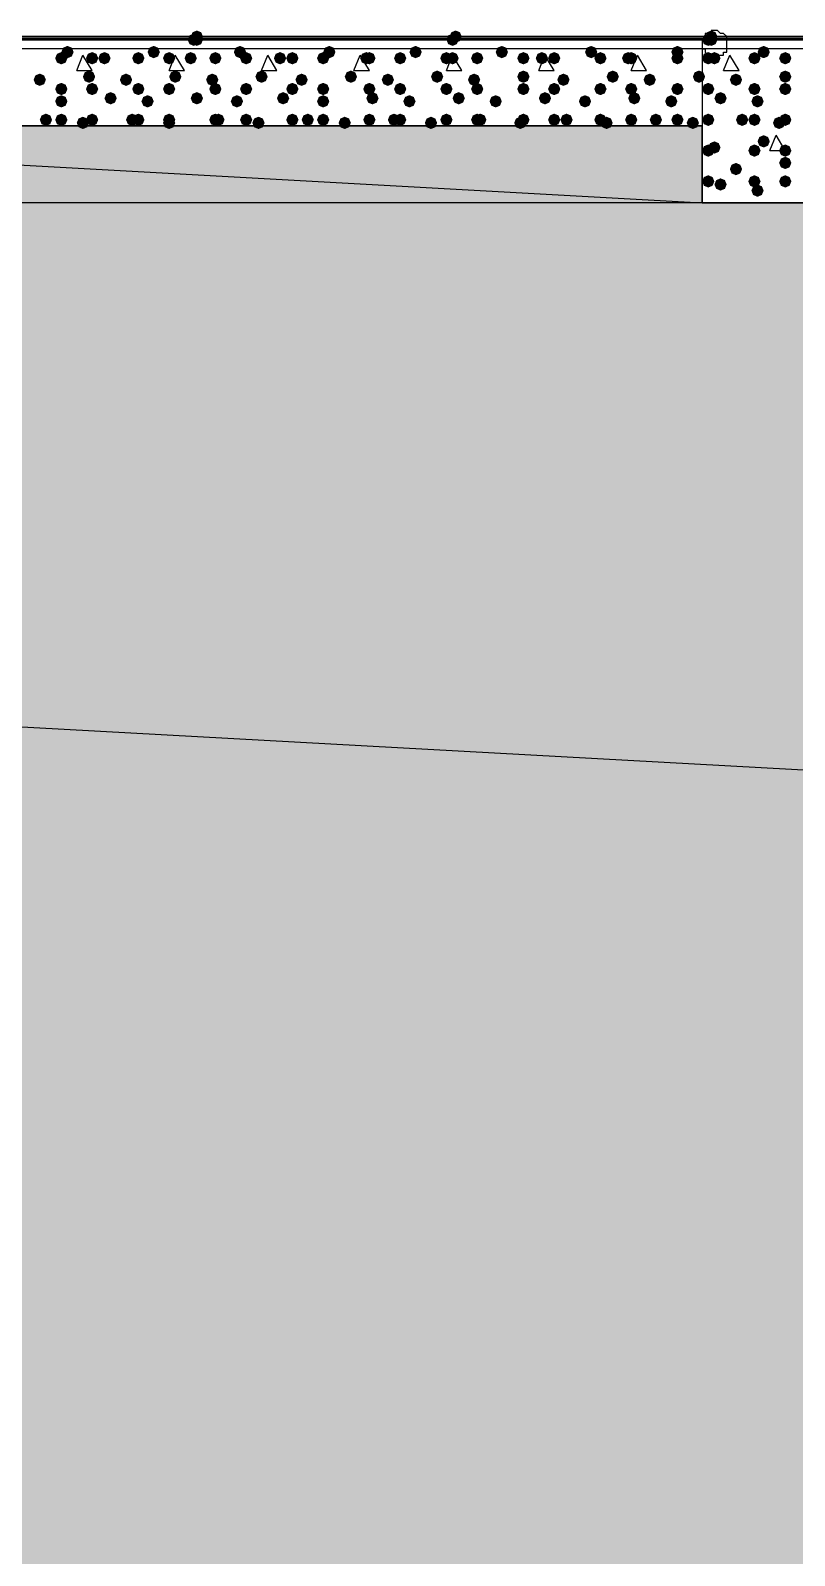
# Model space of a CAD drawing. Header units: millimetres. Extents: x 0 to 420, y 0 to 297.
# Drawn here: x 170.69 to 181.19, y 207.21 to 228.18 of the extents above; entities that cross this region are included whole.
import ezdxf

# ---------------------------------------------------------------- set-up
doc = ezdxf.new("R2010")
doc.units = ezdxf.units.MM
doc.layers.get('0').update_dxf_attribs({"linetype": 'CONTINUOUS'})

msp = doc.modelspace()

# ---------------------------------------------------------------- hatches: boundary and pattern name
at = {"true_color": 0x0000fe}
for points in [[(173.016333, 228.049667), (172.991462, 227.989871), (172.931667, 227.965), (172.871871, 227.989871), (172.847, 228.049667), (172.871871, 228.109462), (172.931667, 228.134333), (172.991462, 228.109463)], [(173.058667, 228.092), (173.033796, 228.032204), (172.974, 228.007333), (172.914204, 228.032204), (172.889333, 228.092), (172.914204, 228.151796), (172.974, 228.176667), (173.033796, 228.151796)], [(173.058667, 228.049667), (173.033796, 227.989871), (172.974, 227.965), (172.914204, 227.989871), (172.889333, 228.049667), (172.914204, 228.109462), (172.974, 228.134333), (173.033796, 228.109463)], [(173.058667, 228.049667), (173.033796, 227.989871), (172.974, 227.965), (172.914204, 227.989871), (172.889333, 228.049667), (172.914204, 228.109462), (172.974, 228.134333), (173.033796, 228.109463)], [(176.572333, 228.049667), (176.547462, 227.989871), (176.487667, 227.965), (176.427871, 227.989871), (176.403, 228.049667), (176.427871, 228.109462), (176.487667, 228.134333), (176.547462, 228.109463)], [(176.572333, 228.049667), (176.547462, 227.989871), (176.487667, 227.965), (176.427871, 227.989871), (176.403, 228.049667), (176.427871, 228.109462), (176.487667, 228.134333), (176.547462, 228.109463)], [(176.572333, 228.049667), (176.547462, 227.989871), (176.487667, 227.965), (176.427871, 227.989871), (176.403, 228.049667), (176.427871, 228.109462), (176.487667, 228.134333), (176.547462, 228.109463)], [(176.614667, 228.092), (176.589796, 228.032204), (176.53, 228.007333), (176.470204, 228.032204), (176.445333, 228.092), (176.470204, 228.151796), (176.53, 228.176667), (176.589796, 228.151796)], [(180.086, 228.049667), (180.061129, 227.989871), (180.001333, 227.965), (179.941538, 227.989871), (179.916667, 228.049667), (179.941537, 228.109462), (180.001333, 228.134333), (180.061129, 228.109463)], [(180.128333, 228.092), (180.103462, 228.032204), (180.043667, 228.007333), (179.983871, 228.032204), (179.959, 228.092), (179.983871, 228.151796), (180.043667, 228.176667), (180.103462, 228.151796)], [(180.128333, 228.049667), (180.103462, 227.989871), (180.043667, 227.965), (179.983871, 227.989871), (179.959, 228.049667), (179.983871, 228.109462), (180.043667, 228.134333), (180.103462, 228.109463)], [(180.128333, 228.049667), (180.103462, 227.989871), (180.043667, 227.965), (179.983871, 227.989871), (179.959, 228.049667), (179.983871, 228.109462), (180.043667, 228.134333), (180.103462, 228.109463)]]:
    msp.add_hatch(color=0, dxfattribs=at).paths.add_polyline_path(points, flags=0)
at = {"true_color": 0x000007}
h = msp.add_hatch(color=0, dxfattribs=at)
h.paths.add_polyline_path([(38.565667, 228.049667), (386.969, 228.049667)], flags=0)
h.paths.add_polyline_path([(386.969, 228.049667), (38.565667, 228.049667)], flags=0)
at = {"true_color": 0x000008}
for points in [[(171.280667, 227.880333), (171.255796, 227.820537), (171.196, 227.795667), (171.136204, 227.820537), (171.111333, 227.880333), (171.136204, 227.940129), (171.196, 227.965), (171.255796, 227.940129)], [(172.466, 227.880333), (172.441129, 227.820537), (172.381333, 227.795667), (172.321538, 227.820537), (172.296667, 227.880333), (172.321537, 227.940129), (172.381333, 227.965), (172.441129, 227.940129)], [(173.651333, 227.880333), (173.626462, 227.820537), (173.566667, 227.795667), (173.506871, 227.820537), (173.482, 227.880333), (173.506871, 227.940129), (173.566667, 227.965), (173.626462, 227.940129)], [(174.879, 227.880333), (174.854129, 227.820537), (174.794333, 227.795667), (174.734537, 227.820537), (174.709667, 227.880333), (174.734537, 227.940129), (174.794333, 227.965), (174.854129, 227.940129)], [(176.064333, 227.880333), (176.039463, 227.820537), (175.979667, 227.795667), (175.919871, 227.820537), (175.895, 227.880333), (175.919871, 227.940129), (175.979667, 227.965), (176.039462, 227.940129)], [(177.249667, 227.880333), (177.224796, 227.820537), (177.165, 227.795667), (177.105204, 227.820537), (177.080333, 227.880333), (177.105204, 227.940129), (177.165, 227.965), (177.224796, 227.940129)], [(178.477333, 227.880333), (178.452463, 227.820537), (178.392667, 227.795667), (178.332871, 227.820537), (178.308, 227.880333), (178.332871, 227.940129), (178.392667, 227.965), (178.452462, 227.940129)], [(179.662667, 227.880333), (179.637796, 227.820537), (179.578, 227.795667), (179.518204, 227.820537), (179.493333, 227.880333), (179.518204, 227.940129), (179.578, 227.965), (179.637796, 227.940129)], [(171.196, 227.795667), (171.171129, 227.735871), (171.111333, 227.711), (171.051538, 227.735871), (171.026667, 227.795667), (171.051537, 227.855462), (171.111333, 227.880333), (171.171129, 227.855463)], [(171.619333, 227.795667), (171.594463, 227.735871), (171.534667, 227.711), (171.474871, 227.735871), (171.45, 227.795667), (171.474871, 227.855462), (171.534667, 227.880333), (171.594462, 227.855463)], [(171.788667, 227.795667), (171.763796, 227.735871), (171.704, 227.711), (171.644204, 227.735871), (171.619333, 227.795667), (171.644204, 227.855462), (171.704, 227.880333), (171.763796, 227.855463)], [(172.254333, 227.795667), (172.229463, 227.735871), (172.169667, 227.711), (172.109871, 227.735871), (172.085, 227.795667), (172.109871, 227.855462), (172.169667, 227.880333), (172.229462, 227.855463)], [(172.677667, 227.795667), (172.652796, 227.735871), (172.593, 227.711), (172.533204, 227.735871), (172.508333, 227.795667), (172.533204, 227.855462), (172.593, 227.880333), (172.652796, 227.855463)], [(172.974, 227.795667), (172.949129, 227.735871), (172.889333, 227.711), (172.829538, 227.735871), (172.804667, 227.795667), (172.829537, 227.855462), (172.889333, 227.880333), (172.949129, 227.855463)], [(173.312667, 227.795667), (173.287796, 227.735871), (173.228, 227.711), (173.168204, 227.735871), (173.143333, 227.795667), (173.168204, 227.855462), (173.228, 227.880333), (173.287796, 227.855463)], [(173.736, 227.795667), (173.711129, 227.735871), (173.651333, 227.711), (173.591538, 227.735871), (173.566667, 227.795667), (173.591537, 227.855462), (173.651333, 227.880333), (173.711129, 227.855463)], [(174.201667, 227.795667), (174.176796, 227.735871), (174.117, 227.711), (174.057204, 227.735871), (174.032333, 227.795667), (174.057204, 227.855462), (174.117, 227.880333), (174.176796, 227.855463)], [(174.371, 227.795667), (174.346129, 227.735871), (174.286333, 227.711), (174.226538, 227.735871), (174.201667, 227.795667), (174.226537, 227.855462), (174.286333, 227.880333), (174.346129, 227.855463)], [(174.794333, 227.795667), (174.769463, 227.735871), (174.709667, 227.711), (174.649871, 227.735871), (174.625, 227.795667), (174.649871, 227.855462), (174.709667, 227.880333), (174.769462, 227.855463)], [(175.387, 227.795667), (175.362129, 227.735871), (175.302333, 227.711), (175.242538, 227.735871), (175.217667, 227.795667), (175.242537, 227.855462), (175.302333, 227.880333), (175.362129, 227.855463)], [(175.429333, 227.795667), (175.404462, 227.735871), (175.344667, 227.711), (175.284871, 227.735871), (175.26, 227.795667), (175.284871, 227.855462), (175.344667, 227.880333), (175.404462, 227.855463)], [(175.852667, 227.795667), (175.827796, 227.735871), (175.768, 227.711), (175.708204, 227.735871), (175.683333, 227.795667), (175.708204, 227.855462), (175.768, 227.880333), (175.827796, 227.855463)], [(176.487667, 227.795667), (176.462796, 227.735871), (176.403, 227.711), (176.343204, 227.735871), (176.318333, 227.795667), (176.343204, 227.855462), (176.403, 227.880333), (176.462796, 227.855463)], [(176.572333, 227.795667), (176.547462, 227.735871), (176.487667, 227.711), (176.427871, 227.735871), (176.403, 227.795667), (176.427871, 227.855462), (176.487667, 227.880333), (176.547462, 227.855463)], [(176.911, 227.795667), (176.886129, 227.735871), (176.826333, 227.711), (176.766538, 227.735871), (176.741667, 227.795667), (176.766537, 227.855462), (176.826333, 227.880333), (176.886129, 227.855463)], [(177.546, 227.795667), (177.521129, 227.735871), (177.461333, 227.711), (177.401538, 227.735871), (177.376667, 227.795667), (177.401537, 227.855462), (177.461333, 227.880333), (177.521129, 227.855463)], [(177.8, 227.795667), (177.775129, 227.735871), (177.715333, 227.711), (177.655538, 227.735871), (177.630667, 227.795667), (177.655537, 227.855462), (177.715333, 227.880333), (177.775129, 227.855463)], [(177.969333, 227.795667), (177.944462, 227.735871), (177.884667, 227.711), (177.824871, 227.735871), (177.8, 227.795667), (177.824871, 227.855462), (177.884667, 227.880333), (177.944462, 227.855463)], [(178.604333, 227.795667), (178.579463, 227.735871), (178.519667, 227.711), (178.459871, 227.735871), (178.435, 227.795667), (178.459871, 227.855462), (178.519667, 227.880333), (178.579462, 227.855463)], [(178.985333, 227.795667), (178.960462, 227.735871), (178.900667, 227.711), (178.840871, 227.735871), (178.816, 227.795667), (178.840871, 227.855462), (178.900667, 227.880333), (178.960462, 227.855463)], [(179.027667, 227.795667), (179.002796, 227.735871), (178.943, 227.711), (178.883204, 227.735871), (178.858333, 227.795667), (178.883204, 227.855462), (178.943, 227.880333), (179.002796, 227.855463)], [(179.662667, 227.795667), (179.637796, 227.735871), (179.578, 227.711), (179.518204, 227.735871), (179.493333, 227.795667), (179.518204, 227.855462), (179.578, 227.880333), (179.637796, 227.855463)], [(170.899667, 227.499333), (170.874796, 227.439537), (170.815, 227.414667), (170.755204, 227.439537), (170.730333, 227.499333), (170.755204, 227.559129), (170.815, 227.584), (170.874796, 227.559129)], [(171.577, 227.541667), (171.552129, 227.481871), (171.492333, 227.457), (171.432538, 227.481871), (171.407667, 227.541667), (171.432537, 227.601462), (171.492333, 227.626333), (171.552129, 227.601463)], [(172.085, 227.499333), (172.060129, 227.439537), (172.000333, 227.414667), (171.940538, 227.439537), (171.915667, 227.499333), (171.940537, 227.559129), (172.000333, 227.584), (172.060129, 227.559129)], [(172.762333, 227.541667), (172.737462, 227.481871), (172.677667, 227.457), (172.617871, 227.481871), (172.593, 227.541667), (172.617871, 227.601462), (172.677667, 227.626333), (172.737462, 227.601463)], [(173.270333, 227.499333), (173.245462, 227.439537), (173.185667, 227.414667), (173.125871, 227.439537), (173.101, 227.499333), (173.125871, 227.559129), (173.185667, 227.584), (173.245462, 227.559129)], [(173.947667, 227.541667), (173.922796, 227.481871), (173.863, 227.457), (173.803204, 227.481871), (173.778333, 227.541667), (173.803204, 227.601462), (173.863, 227.626333), (173.922796, 227.601463)], [(174.498, 227.499333), (174.473129, 227.439537), (174.413333, 227.414667), (174.353538, 227.439537), (174.328667, 227.499333), (174.353537, 227.559129), (174.413333, 227.584), (174.473129, 227.559129)], [(175.175333, 227.541667), (175.150462, 227.481871), (175.090667, 227.457), (175.030871, 227.481871), (175.006, 227.541667), (175.030871, 227.601462), (175.090667, 227.626333), (175.150462, 227.601463)], [(175.683333, 227.499333), (175.658462, 227.439537), (175.598667, 227.414667), (175.538871, 227.439537), (175.514, 227.499333), (175.538871, 227.559129), (175.598667, 227.584), (175.658462, 227.559129)], [(176.360667, 227.541667), (176.335796, 227.481871), (176.276, 227.457), (176.216204, 227.481871), (176.191333, 227.541667), (176.216204, 227.601462), (176.276, 227.626333), (176.335796, 227.601463)], [(176.868667, 227.499333), (176.843796, 227.439537), (176.784, 227.414667), (176.724204, 227.439537), (176.699333, 227.499333), (176.724204, 227.559129), (176.784, 227.584), (176.843796, 227.559129)], [(177.546, 227.541667), (177.521129, 227.481871), (177.461333, 227.457), (177.401538, 227.481871), (177.376667, 227.541667), (177.401537, 227.601462), (177.461333, 227.626333), (177.521129, 227.601463)], [(178.096333, 227.499333), (178.071463, 227.439537), (178.011667, 227.414667), (177.951871, 227.439537), (177.927, 227.499333), (177.951871, 227.559129), (178.011667, 227.584), (178.071462, 227.559129)], [(178.773667, 227.541667), (178.748796, 227.481871), (178.689, 227.457), (178.629204, 227.481871), (178.604333, 227.541667), (178.629204, 227.601462), (178.689, 227.626333), (178.748796, 227.601463)], [(179.281667, 227.499333), (179.256796, 227.439537), (179.197, 227.414667), (179.137204, 227.439537), (179.112333, 227.499333), (179.137204, 227.559129), (179.197, 227.584), (179.256796, 227.559129)], [(179.959, 227.541667), (179.934129, 227.481871), (179.874333, 227.457), (179.814538, 227.481871), (179.789667, 227.541667), (179.814537, 227.601462), (179.874333, 227.626333), (179.934129, 227.601463)], [(171.196, 227.372333), (171.171129, 227.312537), (171.111333, 227.287667), (171.051538, 227.312537), (171.026667, 227.372333), (171.051537, 227.432129), (171.111333, 227.457), (171.171129, 227.432129)], [(171.196, 227.203), (171.171129, 227.143204), (171.111333, 227.118333), (171.051538, 227.143204), (171.026667, 227.203), (171.051537, 227.262796), (171.111333, 227.287667), (171.171129, 227.262796)], [(171.619333, 227.372333), (171.594463, 227.312537), (171.534667, 227.287667), (171.474871, 227.312537), (171.45, 227.372333), (171.474871, 227.432129), (171.534667, 227.457), (171.594462, 227.432129)], [(171.873333, 227.245333), (171.848462, 227.185537), (171.788667, 227.160667), (171.728871, 227.185537), (171.704, 227.245333), (171.728871, 227.305129), (171.788667, 227.33), (171.848462, 227.305129)], [(172.254333, 227.372333), (172.229463, 227.312537), (172.169667, 227.287667), (172.109871, 227.312537), (172.085, 227.372333), (172.109871, 227.432129), (172.169667, 227.457), (172.229462, 227.432129)], [(172.381333, 227.203), (172.356462, 227.143204), (172.296667, 227.118333), (172.236871, 227.143204), (172.212, 227.203), (172.236871, 227.262796), (172.296667, 227.287667), (172.356462, 227.262796)], [(172.677667, 227.372333), (172.652796, 227.312537), (172.593, 227.287667), (172.533204, 227.312537), (172.508333, 227.372333), (172.533204, 227.432129), (172.593, 227.457), (172.652796, 227.432129)], [(173.058667, 227.245333), (173.033796, 227.185537), (172.974, 227.160667), (172.914204, 227.185537), (172.889333, 227.245333), (172.914204, 227.305129), (172.974, 227.33), (173.033796, 227.305129)], [(173.312667, 227.372333), (173.287796, 227.312537), (173.228, 227.287667), (173.168204, 227.312537), (173.143333, 227.372333), (173.168204, 227.432129), (173.228, 227.457), (173.287796, 227.432129)], [(173.609, 227.203), (173.584129, 227.143204), (173.524333, 227.118333), (173.464538, 227.143204), (173.439667, 227.203), (173.464537, 227.262796), (173.524333, 227.287667), (173.584129, 227.262796)], [(173.736, 227.372333), (173.711129, 227.312537), (173.651333, 227.287667), (173.591538, 227.312537), (173.566667, 227.372333), (173.591537, 227.432129), (173.651333, 227.457), (173.711129, 227.432129)], [(174.244, 227.245333), (174.219129, 227.185537), (174.159333, 227.160667), (174.099538, 227.185537), (174.074667, 227.245333), (174.099537, 227.305129), (174.159333, 227.33), (174.219129, 227.305129)], [(174.371, 227.372333), (174.346129, 227.312537), (174.286333, 227.287667), (174.226538, 227.312537), (174.201667, 227.372333), (174.226537, 227.432129), (174.286333, 227.457), (174.346129, 227.432129)], [(174.794333, 227.372333), (174.769463, 227.312537), (174.709667, 227.287667), (174.649871, 227.312537), (174.625, 227.372333), (174.649871, 227.432129), (174.709667, 227.457), (174.769462, 227.432129)], [(174.794333, 227.203), (174.769463, 227.143204), (174.709667, 227.118333), (174.649871, 227.143204), (174.625, 227.203), (174.649871, 227.262796), (174.709667, 227.287667), (174.769462, 227.262796)], [(175.429333, 227.372333), (175.404462, 227.312537), (175.344667, 227.287667), (175.284871, 227.312537), (175.26, 227.372333), (175.284871, 227.432129), (175.344667, 227.457), (175.404462, 227.432129)], [(175.471667, 227.245333), (175.446796, 227.185537), (175.387, 227.160667), (175.327204, 227.185537), (175.302333, 227.245333), (175.327204, 227.305129), (175.387, 227.33), (175.446796, 227.305129)], [(175.852667, 227.372333), (175.827796, 227.312537), (175.768, 227.287667), (175.708204, 227.312537), (175.683333, 227.372333), (175.708204, 227.432129), (175.768, 227.457), (175.827796, 227.432129)], [(175.979667, 227.203), (175.954796, 227.143204), (175.895, 227.118333), (175.835204, 227.143204), (175.810333, 227.203), (175.835204, 227.262796), (175.895, 227.287667), (175.954796, 227.262796)], [(176.487667, 227.372333), (176.462796, 227.312537), (176.403, 227.287667), (176.343204, 227.312537), (176.318333, 227.372333), (176.343204, 227.432129), (176.403, 227.457), (176.462796, 227.432129)], [(176.657, 227.245333), (176.632129, 227.185537), (176.572333, 227.160667), (176.512538, 227.185537), (176.487667, 227.245333), (176.512537, 227.305129), (176.572333, 227.33), (176.632129, 227.305129)], [(176.911, 227.372333), (176.886129, 227.312537), (176.826333, 227.287667), (176.766538, 227.312537), (176.741667, 227.372333), (176.766537, 227.432129), (176.826333, 227.457), (176.886129, 227.432129)], [(177.165, 227.203), (177.140129, 227.143204), (177.080333, 227.118333), (177.020538, 227.143204), (176.995667, 227.203), (177.020537, 227.262796), (177.080333, 227.287667), (177.140129, 227.262796)], [(177.546, 227.372333), (177.521129, 227.312537), (177.461333, 227.287667), (177.401538, 227.312537), (177.376667, 227.372333), (177.401537, 227.432129), (177.461333, 227.457), (177.521129, 227.432129)], [(177.842333, 227.245333), (177.817462, 227.185537), (177.757667, 227.160667), (177.697871, 227.185537), (177.673, 227.245333), (177.697871, 227.305129), (177.757667, 227.33), (177.817462, 227.305129)], [(177.969333, 227.372333), (177.944462, 227.312537), (177.884667, 227.287667), (177.824871, 227.312537), (177.8, 227.372333), (177.824871, 227.432129), (177.884667, 227.457), (177.944462, 227.432129)], [(178.392667, 227.203), (178.367796, 227.143204), (178.308, 227.118333), (178.248204, 227.143204), (178.223333, 227.203), (178.248204, 227.262796), (178.308, 227.287667), (178.367796, 227.262796)], [(178.604333, 227.372333), (178.579463, 227.312537), (178.519667, 227.287667), (178.459871, 227.312537), (178.435, 227.372333), (178.459871, 227.432129), (178.519667, 227.457), (178.579462, 227.432129)], [(179.027667, 227.372333), (179.002796, 227.312537), (178.943, 227.287667), (178.883204, 227.312537), (178.858333, 227.372333), (178.883204, 227.432129), (178.943, 227.457), (179.002796, 227.432129)], [(179.07, 227.245333), (179.045129, 227.185537), (178.985333, 227.160667), (178.925538, 227.185537), (178.900667, 227.245333), (178.925537, 227.305129), (178.985333, 227.33), (179.045129, 227.305129)], [(179.578, 227.203), (179.553129, 227.143204), (179.493333, 227.118333), (179.433538, 227.143204), (179.408667, 227.203), (179.433537, 227.262796), (179.493333, 227.287667), (179.553129, 227.262796)], [(179.662667, 227.372333), (179.637796, 227.312537), (179.578, 227.287667), (179.518204, 227.312537), (179.493333, 227.372333), (179.518204, 227.432129), (179.578, 227.457), (179.637796, 227.432129)], [(170.984333, 226.949), (170.959463, 226.889204), (170.899667, 226.864333), (170.839871, 226.889204), (170.815, 226.949), (170.839871, 227.008796), (170.899667, 227.033667), (170.959462, 227.008796)], [(171.196, 226.949), (171.171129, 226.889204), (171.111333, 226.864333), (171.051538, 226.889204), (171.026667, 226.949), (171.051537, 227.008796), (171.111333, 227.033667), (171.171129, 227.008796)], [(171.492333, 226.906667), (171.467462, 226.846871), (171.407667, 226.822), (171.347871, 226.846871), (171.323, 226.906667), (171.347871, 226.966462), (171.407667, 226.991333), (171.467462, 226.966463)], [(171.619333, 226.949), (171.594463, 226.889204), (171.534667, 226.864333), (171.474871, 226.889204), (171.45, 226.949), (171.474871, 227.008796), (171.534667, 227.033667), (171.594462, 227.008796)], [(172.169667, 226.949), (172.144796, 226.889204), (172.085, 226.864333), (172.025204, 226.889204), (172.000333, 226.949), (172.025204, 227.008796), (172.085, 227.033667), (172.144796, 227.008796)], [(172.254333, 226.949), (172.229463, 226.889204), (172.169667, 226.864333), (172.109871, 226.889204), (172.085, 226.949), (172.109871, 227.008796), (172.169667, 227.033667), (172.229462, 227.008796)], [(172.677667, 226.949), (172.652796, 226.889204), (172.593, 226.864333), (172.533204, 226.889204), (172.508333, 226.949), (172.533204, 227.008796), (172.593, 227.033667), (172.652796, 227.008796)], [(172.677667, 226.906667), (172.652796, 226.846871), (172.593, 226.822), (172.533204, 226.846871), (172.508333, 226.906667), (172.533204, 226.966462), (172.593, 226.991333), (172.652796, 226.966463)], [(173.312667, 226.949), (173.287796, 226.889204), (173.228, 226.864333), (173.168204, 226.889204), (173.143333, 226.949), (173.168204, 227.008796), (173.228, 227.033667), (173.287796, 227.008796)], [(173.355, 226.949), (173.330129, 226.889204), (173.270333, 226.864333), (173.210538, 226.889204), (173.185667, 226.949), (173.210537, 227.008796), (173.270333, 227.033667), (173.330129, 227.008796)], [(173.736, 226.949), (173.711129, 226.889204), (173.651333, 226.864333), (173.591538, 226.889204), (173.566667, 226.949), (173.591537, 227.008796), (173.651333, 227.033667), (173.711129, 227.008796)], [(173.905333, 226.906667), (173.880462, 226.846871), (173.820667, 226.822), (173.760871, 226.846871), (173.736, 226.906667), (173.760871, 226.966462), (173.820667, 226.991333), (173.880462, 226.966463)], [(174.371, 226.949), (174.346129, 226.889204), (174.286333, 226.864333), (174.226538, 226.889204), (174.201667, 226.949), (174.226537, 227.008796), (174.286333, 227.033667), (174.346129, 227.008796)], [(174.582667, 226.949), (174.557796, 226.889204), (174.498, 226.864333), (174.438204, 226.889204), (174.413333, 226.949), (174.438204, 227.008796), (174.498, 227.033667), (174.557796, 227.008796)], [(174.794333, 226.949), (174.769463, 226.889204), (174.709667, 226.864333), (174.649871, 226.889204), (174.625, 226.949), (174.649871, 227.008796), (174.709667, 227.033667), (174.769462, 227.008796)], [(175.090667, 226.906667), (175.065796, 226.846871), (175.006, 226.822), (174.946204, 226.846871), (174.921333, 226.906667), (174.946204, 226.966462), (175.006, 226.991333), (175.065796, 226.966463)], [(175.429333, 226.949), (175.404462, 226.889204), (175.344667, 226.864333), (175.284871, 226.889204), (175.26, 226.949), (175.284871, 227.008796), (175.344667, 227.033667), (175.404462, 227.008796)], [(175.768, 226.949), (175.743129, 226.889204), (175.683333, 226.864333), (175.623538, 226.889204), (175.598667, 226.949), (175.623537, 227.008796), (175.683333, 227.033667), (175.743129, 227.008796)], [(175.852667, 226.949), (175.827796, 226.889204), (175.768, 226.864333), (175.708204, 226.889204), (175.683333, 226.949), (175.708204, 227.008796), (175.768, 227.033667), (175.827796, 227.008796)], [(176.276, 226.906667), (176.251129, 226.846871), (176.191333, 226.822), (176.131538, 226.846871), (176.106667, 226.906667), (176.131537, 226.966462), (176.191333, 226.991333), (176.251129, 226.966463)], [(176.487667, 226.949), (176.462796, 226.889204), (176.403, 226.864333), (176.343204, 226.889204), (176.318333, 226.949), (176.343204, 227.008796), (176.403, 227.033667), (176.462796, 227.008796)], [(176.911, 226.949), (176.886129, 226.889204), (176.826333, 226.864333), (176.766538, 226.889204), (176.741667, 226.949), (176.766537, 227.008796), (176.826333, 227.033667), (176.886129, 227.008796)], [(176.953333, 226.949), (176.928462, 226.889204), (176.868667, 226.864333), (176.808871, 226.889204), (176.784, 226.949), (176.808871, 227.008796), (176.868667, 227.033667), (176.928462, 227.008796)], [(177.503667, 226.906667), (177.478796, 226.846871), (177.419, 226.822), (177.359204, 226.846871), (177.334333, 226.906667), (177.359204, 226.966462), (177.419, 226.991333), (177.478796, 226.966463)], [(177.546, 226.949), (177.521129, 226.889204), (177.461333, 226.864333), (177.401538, 226.889204), (177.376667, 226.949), (177.401537, 227.008796), (177.461333, 227.033667), (177.521129, 227.008796)], [(177.969333, 226.949), (177.944462, 226.889204), (177.884667, 226.864333), (177.824871, 226.889204), (177.8, 226.949), (177.824871, 227.008796), (177.884667, 227.033667), (177.944462, 227.008796)], [(178.138667, 226.949), (178.113796, 226.889204), (178.054, 226.864333), (177.994204, 226.889204), (177.969333, 226.949), (177.994204, 227.008796), (178.054, 227.033667), (178.113796, 227.008796)], [(178.604333, 226.949), (178.579463, 226.889204), (178.519667, 226.864333), (178.459871, 226.889204), (178.435, 226.949), (178.459871, 227.008796), (178.519667, 227.033667), (178.579462, 227.008796)], [(178.689, 226.906667), (178.664129, 226.846871), (178.604333, 226.822), (178.544537, 226.846871), (178.519667, 226.906667), (178.544537, 226.966462), (178.604333, 226.991333), (178.664129, 226.966463)], [(179.027667, 226.949), (179.002796, 226.889204), (178.943, 226.864333), (178.883204, 226.889204), (178.858333, 226.949), (178.883204, 227.008796), (178.943, 227.033667), (179.002796, 227.008796)], [(179.366333, 226.949), (179.341462, 226.889204), (179.281667, 226.864333), (179.221871, 226.889204), (179.197, 226.949), (179.221871, 227.008796), (179.281667, 227.033667), (179.341462, 227.008796)], [(179.662667, 226.949), (179.637796, 226.889204), (179.578, 226.864333), (179.518204, 226.889204), (179.493333, 226.949), (179.518204, 227.008796), (179.578, 227.033667), (179.637796, 227.008796)], [(179.874333, 226.906667), (179.849463, 226.846871), (179.789667, 226.822), (179.729871, 226.846871), (179.705, 226.906667), (179.729871, 226.966462), (179.789667, 226.991333), (179.849462, 226.966463)]]:
    msp.add_hatch(color=0, dxfattribs=at).paths.add_polyline_path(points, flags=0)
at = {"true_color": 0x000007}
for points in [[(180.848, 227.880333), (180.823129, 227.820537), (180.763333, 227.795667), (180.703537, 227.820537), (180.678667, 227.880333), (180.703537, 227.940129), (180.763333, 227.965), (180.823129, 227.940129)], [(180.086, 227.795667), (180.061129, 227.735871), (180.001333, 227.711), (179.941538, 227.735871), (179.916667, 227.795667), (179.941537, 227.855462), (180.001333, 227.880333), (180.061129, 227.855463)], [(180.170667, 227.795667), (180.145796, 227.735871), (180.086, 227.711), (180.026204, 227.735871), (180.001333, 227.795667), (180.026204, 227.855462), (180.086, 227.880333), (180.145796, 227.855463)], [(180.721, 227.795667), (180.696129, 227.735871), (180.636333, 227.711), (180.576538, 227.735871), (180.551667, 227.795667), (180.576537, 227.855462), (180.636333, 227.880333), (180.696129, 227.855463)], [(181.144333, 227.795667), (181.119463, 227.735871), (181.059667, 227.711), (180.999871, 227.735871), (180.975, 227.795667), (180.999871, 227.855462), (181.059667, 227.880333), (181.119462, 227.855463)], [(180.467, 227.499333), (180.442129, 227.439537), (180.382333, 227.414667), (180.322538, 227.439537), (180.297667, 227.499333), (180.322537, 227.559129), (180.382333, 227.584), (180.442129, 227.559129)], [(181.144333, 227.541667), (181.119463, 227.481871), (181.059667, 227.457), (180.999871, 227.481871), (180.975, 227.541667), (180.999871, 227.601462), (181.059667, 227.626333), (181.119462, 227.601463)], [(180.086, 227.372333), (180.061129, 227.312537), (180.001333, 227.287667), (179.941538, 227.312537), (179.916667, 227.372333), (179.941537, 227.432129), (180.001333, 227.457), (180.061129, 227.432129)], [(180.255333, 227.245333), (180.230462, 227.185537), (180.170667, 227.160667), (180.110871, 227.185537), (180.086, 227.245333), (180.110871, 227.305129), (180.170667, 227.33), (180.230462, 227.305129)], [(180.721, 227.372333), (180.696129, 227.312537), (180.636333, 227.287667), (180.576538, 227.312537), (180.551667, 227.372333), (180.576537, 227.432129), (180.636333, 227.457), (180.696129, 227.432129)], [(180.763333, 227.203), (180.738463, 227.143204), (180.678667, 227.118333), (180.618871, 227.143204), (180.594, 227.203), (180.618871, 227.262796), (180.678667, 227.287667), (180.738462, 227.262796)], [(181.144333, 227.372333), (181.119463, 227.312537), (181.059667, 227.287667), (180.999871, 227.312537), (180.975, 227.372333), (180.999871, 227.432129), (181.059667, 227.457), (181.119462, 227.432129)], [(180.086, 226.949), (180.061129, 226.889204), (180.001333, 226.864333), (179.941538, 226.889204), (179.916667, 226.949), (179.941537, 227.008796), (180.001333, 227.033667), (180.061129, 227.008796)], [(180.551667, 226.949), (180.526796, 226.889204), (180.467, 226.864333), (180.407204, 226.889204), (180.382333, 226.949), (180.407204, 227.008796), (180.467, 227.033667), (180.526796, 227.008796)], [(180.721, 226.949), (180.696129, 226.889204), (180.636333, 226.864333), (180.576538, 226.889204), (180.551667, 226.949), (180.576537, 227.008796), (180.636333, 227.033667), (180.696129, 227.008796)], [(181.059667, 226.906667), (181.034796, 226.846871), (180.975, 226.822), (180.915204, 226.846871), (180.890333, 226.906667), (180.915204, 226.966462), (180.975, 226.991333), (181.034796, 226.966463)], [(181.144333, 226.949), (181.119463, 226.889204), (181.059667, 226.864333), (180.999871, 226.889204), (180.975, 226.949), (180.999871, 227.008796), (181.059667, 227.033667), (181.119462, 227.008796)], [(180.170667, 226.568), (180.145796, 226.508204), (180.086, 226.483333), (180.026204, 226.508204), (180.001333, 226.568), (180.026204, 226.627796), (180.086, 226.652667), (180.145796, 226.627796)], [(180.848, 226.652667), (180.823129, 226.592871), (180.763333, 226.568), (180.703537, 226.592871), (180.678667, 226.652667), (180.703537, 226.712462), (180.763333, 226.737333), (180.823129, 226.712463)], [(180.086, 226.525667), (180.061129, 226.465871), (180.001333, 226.441), (179.941538, 226.465871), (179.916667, 226.525667), (179.941537, 226.585462), (180.001333, 226.610333), (180.061129, 226.585463)], [(180.721, 226.525667), (180.696129, 226.465871), (180.636333, 226.441), (180.576538, 226.465871), (180.551667, 226.525667), (180.576537, 226.585462), (180.636333, 226.610333), (180.696129, 226.585463)], [(181.144333, 226.525667), (181.119463, 226.465871), (181.059667, 226.441), (180.999871, 226.465871), (180.975, 226.525667), (180.999871, 226.585462), (181.059667, 226.610333), (181.119462, 226.585463)], [(181.144333, 226.356333), (181.119463, 226.296537), (181.059667, 226.271667), (180.999871, 226.296537), (180.975, 226.356333), (180.999871, 226.416129), (181.059667, 226.441), (181.119462, 226.416129)], [(180.467, 226.271667), (180.442129, 226.211871), (180.382333, 226.187), (180.322538, 226.211871), (180.297667, 226.271667), (180.322537, 226.331462), (180.382333, 226.356333), (180.442129, 226.331463)], [(180.086, 226.102333), (180.061129, 226.042537), (180.001333, 226.017667), (179.941538, 226.042537), (179.916667, 226.102333), (179.941537, 226.162129), (180.001333, 226.187), (180.061129, 226.162129)], [(180.255333, 226.06), (180.230462, 226.000204), (180.170667, 225.975333), (180.110871, 226.000204), (180.086, 226.06), (180.110871, 226.119796), (180.170667, 226.144667), (180.230462, 226.119796)], [(180.721, 226.102333), (180.696129, 226.042537), (180.636333, 226.017667), (180.576538, 226.042537), (180.551667, 226.102333), (180.576537, 226.162129), (180.636333, 226.187), (180.696129, 226.162129)], [(180.763333, 225.975333), (180.738463, 225.915537), (180.678667, 225.890667), (180.618871, 225.915537), (180.594, 225.975333), (180.618871, 226.035129), (180.678667, 226.06), (180.738462, 226.035129)], [(181.144333, 226.102333), (181.119463, 226.042537), (181.059667, 226.017667), (180.999871, 226.042537), (180.975, 226.102333), (180.999871, 226.162129), (181.059667, 226.187), (181.119462, 226.162129)]]:
    msp.add_hatch(color=0, dxfattribs=at).paths.add_polyline_path(points, flags=0)
at = {"true_color": 0x000008}
h = msp.add_hatch(color=0, dxfattribs=at)
h.paths.add_polyline_path([(179.916667, 226.864333), (160.866667, 226.864333), (179.916667, 225.806)], flags=0)
h.paths.add_polyline_path([(160.866667, 226.864333), (179.916667, 225.806), (160.866667, 225.806)], flags=0)
h = msp.add_hatch(color=0, dxfattribs=at)
h.paths.add_polyline_path([(385.826, 225.806), (39.708667, 225.806), (385.826, 206.756)], flags=0)
h.paths.add_polyline_path([(39.708667, 225.806), (385.826, 206.756), (39.708667, 206.756)], flags=0)

# ---------------------------------------------------------------- linework, layer by layer
at = {"color": 0, "true_color": 0x000007}
for points in [[(387.011333, 228.092), (38.481, 228.092), (38.481, 228.049667)], [(387.011333, 228.092), (38.523333, 228.092), (387.011333, 228.092), (38.523333, 228.049667)], [(38.523333, 228.049667), (387.011333, 228.049667)], [(387.011333, 228.049667), (386.969, 228.049667), (38.565667, 228.049667), (38.523333, 228.049667)], [(38.565667, 228.049667), (386.969, 228.049667)], [(179.916667, 227.922667), (160.866667, 227.922667)], [(180.213, 227.626333), (180.297667, 227.838)], [(180.424667, 227.626333), (180.297667, 227.838)], [(180.213, 227.626333), (180.424667, 227.626333)], [(160.866667, 226.864333), (179.916667, 226.864333)], [(180.848, 226.525667), (180.932667, 226.737333)], [(181.059667, 226.525667), (180.932667, 226.737333)], [(180.848, 226.525667), (181.059667, 226.525667)]]:
    msp.add_lwpolyline(points, dxfattribs=at)
for points in [[(179.916667, 228.007333), (179.916667, 227.965), (179.916667, 227.922667), (179.959, 227.922667), (179.959, 227.880333), (180.001333, 227.838), (180.043667, 227.838), (180.086, 227.795667), (180.128333, 227.795667), (180.128333, 227.838), (180.170667, 227.838), (180.213, 227.838), (180.213, 227.880333), (180.255333, 227.880333), (180.255333, 227.922667), (180.255333, 227.965), (180.255333, 228.007333), (180.255333, 228.049667), (180.255333, 228.092), (180.213, 228.134333), (180.170667, 228.134333), (180.128333, 228.176667), (180.086, 228.176667), (180.043667, 228.176667), (180.043667, 228.134333), (180.001333, 228.134333), (179.959, 228.134333), (179.959, 228.092), (179.916667, 228.049667)], [(38.523333, 228.049667), (387.011333, 228.049667)], [(38.565667, 228.049667), (386.969, 228.049667)], [(386.969, 228.049667), (38.565667, 228.049667)], [(179.916667, 227.922667), (179.916667, 225.806), (182.033333, 225.806), (182.033333, 227.922667)]]:
    msp.add_lwpolyline(points, close=True, dxfattribs=at)
at = {"color": 0, "true_color": 0x000008}
for points in [[(171.323, 227.626333), (171.407667, 227.838)], [(171.534667, 227.626333), (171.407667, 227.838)], [(172.593, 227.626333), (172.677667, 227.838)], [(172.804667, 227.626333), (172.677667, 227.838)], [(173.863, 227.626333), (173.947667, 227.838)], [(174.074667, 227.626333), (173.947667, 227.838)], [(175.133, 227.626333), (175.217667, 227.838)], [(175.344667, 227.626333), (175.217667, 227.838)], [(176.403, 227.626333), (176.487667, 227.838)], [(176.614667, 227.626333), (176.487667, 227.838)], [(177.673, 227.626333), (177.757667, 227.838)], [(177.884667, 227.626333), (177.757667, 227.838)], [(178.943, 227.626333), (179.027667, 227.838)], [(179.154667, 227.626333), (179.027667, 227.838)], [(171.323, 227.626333), (171.534667, 227.626333)], [(172.593, 227.626333), (172.804667, 227.626333)], [(173.863, 227.626333), (174.074667, 227.626333)], [(175.133, 227.626333), (175.344667, 227.626333)], [(176.403, 227.626333), (176.614667, 227.626333)], [(177.673, 227.626333), (177.884667, 227.626333)], [(178.943, 227.626333), (179.154667, 227.626333)]]:
    msp.add_lwpolyline(points, dxfattribs=at)
for points in [[(179.916667, 226.864333), (160.866667, 226.864333), (179.916667, 225.806)], [(160.866667, 226.864333), (179.916667, 225.806), (160.866667, 225.806)], [(385.826, 225.806), (39.708667, 225.806), (385.826, 206.756)], [(39.708667, 225.806), (385.826, 206.756), (39.708667, 206.756)]]:
    msp.add_lwpolyline(points, close=True, dxfattribs=at)

doc.saveas('drawing.dxf')
